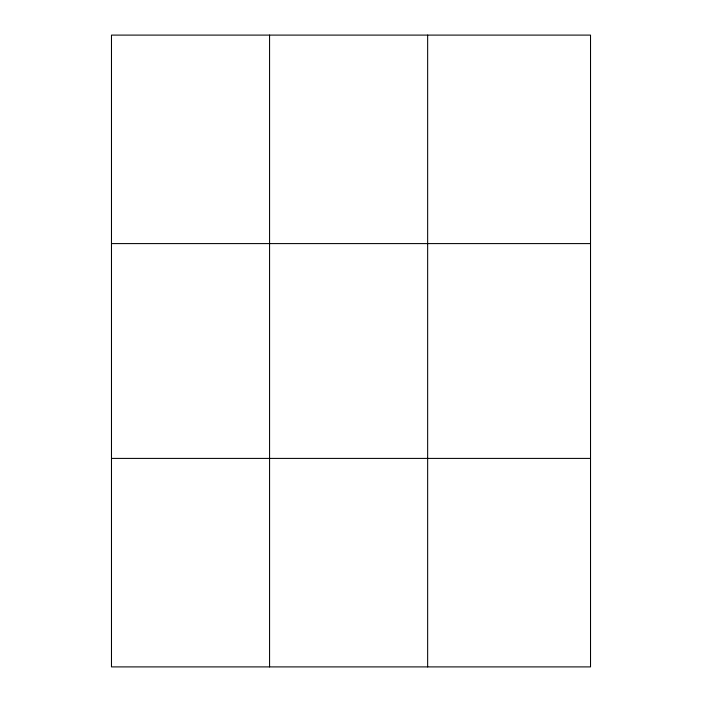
<?xml version="1.0" encoding="UTF-8"?>
<svg xmlns="http://www.w3.org/2000/svg" width="702" height="702" viewBox="0 0 702 702"><rect width="100%" height="100%" fill="white"/><g stroke="black" fill="none" stroke-linecap="round" stroke-linejoin="round"><path stroke-width="1.05" d="M269.568 35.1L269.568 666.9M427.65 35.1L427.65 666.9M111.478 243.594L590.522 243.594M111.478 458.406L590.522 458.406M590.522 562.653L590.522 666.9L111.478 666.9L111.478 35.1L590.522 35.1L590.522 562.653"/></g></svg>
